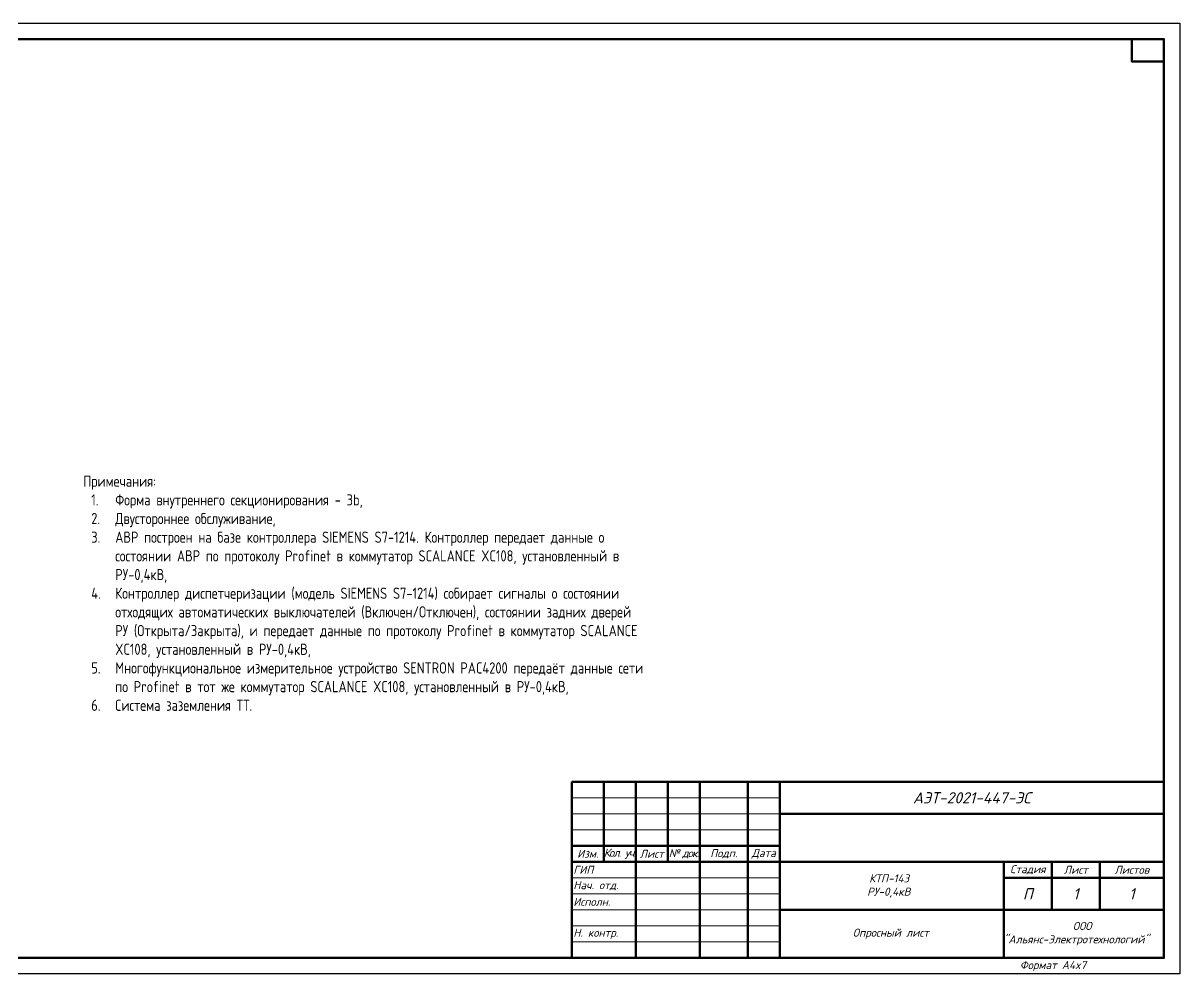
# Model space of a CAD drawing. Header units: millimetres. Extents: x 2277 to 3748, y 1808 to 2105.
# Drawn here: x 3386.5 to 3747.9, y 1808.1 to 2105.1 of the extents above; entities that cross this region are included whole.
import ezdxf
from ezdxf.enums import TextEntityAlignment as Align

# ---------------------------------------------------------------- set-up
doc = ezdxf.new("R2010")
doc.units = ezdxf.units.MM
doc.layers.add('Системный слой', color=7, linetype='Continuous')
doc.layers.add('Формат - толстая линия', color=7, linetype='Continuous', lineweight=50)
doc.layers.add('Формат - тонкая линия', color=7, linetype='Continuous', lineweight=20)
doc.styles.add('2.5', font='isocpeui.ttf', dxfattribs={"height": 2.5})
doc.styles.add('3.5', font='isocpeui.ttf', dxfattribs={"height": 3.5})
doc.styles.add('Гост А', font='', dxfattribs={"height": 2.5})
doc.styles.get('Гост А').set_extended_font_data('GOST type A')

# ---------------------------------------------------------------- blocks, each defined once
blk = doc.blocks.new('Штамп - основная надпись')
at = {"ltscale": 100}
blk.add_lwpolyline([(0, 55), (0, 0)], dxfattribs=at)
at = {"layer": 'Формат - толстая линия', "ltscale": 100}
blk.add_lwpolyline([(0, 55), (185, 55), (185, 0), (0, 0)], close=True, dxfattribs=at)
for points in [[(10, 55), (10, 30)], [(20, 55), (20, 0)], [(30, 55), (30, 30)], [(40, 55), (40, 0)], [(55, 55), (55, 0)], [(65, 55), (65, 0)], [(65, 45), (185, 45)], [(0, 35), (65, 35)], [(0, 30), (65, 30)], [(65, 30), (185, 30)], [(135, 30), (135, 0)], [(150, 30), (150, 15)], [(165, 30), (165, 15)], [(135, 25), (185, 25)], [(65, 15), (185, 15)]]:
    blk.add_lwpolyline(points, dxfattribs=at)
at = {"layer": 'Формат - тонкая линия', "ltscale": 100}
for points in [[(0, 50), (65, 50)], [(0, 45), (65, 45)], [(0, 40), (65, 40)], [(0, 25), (65, 25)], [(0, 20), (65, 20)], [(0, 15), (65, 15)], [(0, 10), (65, 10)], [(0, 5), (65, 5)]]:
    blk.add_lwpolyline(points, dxfattribs=at)
at = {"color": 0, "linetype": 'ByBlock', "lineweight": -2, "ltscale": 100, "char_height": 2.5, "style": '2.5'}
for s, insert, width, attachment_point in [('Изм.', (5, 32.5), 10, 5), ('{\\T0.75;Кол. уч.}', (15, 32.5), 10, 5), ('Лист', (25, 32.5), 10, 5), ('{\\T0.85;№ док.}', (35, 32.5), 10, 5), ('Подп.', (47.5, 32.5), 15, 5), ('Дата', (60, 32.5), 10, 5), ('Стадия', (142.5, 27.5), 15, 5), ('ГИП', (0.5, 27.5), 20, 4), ('Лист', (157.5, 27.5), 15, 5), ('Листов', (175, 27.5), 20, 5), ('Нач. отд.', (0.5, 22.5), 20, 4), ('Исполн.', (0.5, 17.5), 20, 4), ('Н. контр.', (0.5, 7.5), 20, 4)]:
    blk.add_mtext(s, dxfattribs=dict(at, insert=insert, width=width, attachment_point=attachment_point))
blk = doc.blocks.new('*U124')
at = {"color": 0, "linetype": 'ByBlock', "lineweight": -2}
blk.add_lwpolyline([(0, 297), (1471, 297), (1471, 0), (0, 0)], close=True, dxfattribs=at)
at = {"layer": 'Формат - толстая линия'}
blk.add_lwpolyline([(20, 292), (1466, 292), (1466, 5), (20, 5)], close=True, dxfattribs=at)
at = {"layer": 'Формат - толстая линия', "ltscale": 100}
blk.add_lwpolyline([(1456, 292), (1466, 292), (1466, 285), (1456, 285)], close=True, dxfattribs=at)
at = {"ltscale": 100}
blk.add_blockref('Штамп - основная надпись', (1281, 5), dxfattribs=at)
at = {"color": 0, "linetype": 'ByBlock', "lineweight": -2, "ltscale": 100}
for tag, height, style, p in [('№', 3.5, '3.5', (1461, 288.5)), ('ДОКУМЕНТ', 3.5, '3.5', (1406, 55)), ('ОБЪЕКТ_СТРОИТЕЛЬСТВА', 2.5, '2.5', (1406, 42.5)), ('ЗДАНИЕ(СООРУЖЕНИЕ)', 2.5, '2.5', (1381, 27.5)), ('СТАДИЯ', 3.5, '3.5', (1423.5, 25)), ('ЛИСТ', 3.5, '3.5', (1438.5, 25)), ('ЛИСТОВ', 3.5, '3.5', (1456, 25)), ('ИЗОБРАЖЕНИЯ_ЛИСТА', 2.5, '2.5', (1381, 12.5)), ('ОРГАНИЗАЦИЯ', 2.5, '2.5', (1441, 12.5))]:
    blk.add_attdef(tag, text='', height=height, dxfattribs=dict(at, style=style)).set_placement(p, align=Align.MIDDLE_CENTER)
at = {"color": 0, "linetype": 'ByBlock', "lineweight": -2, "ltscale": 100, "style": '2.5'}
for tag, p in [('ГИП', (1301.2, 31.25)), ('НАЧ.ОТД.', (1301.2, 26.25)), ('ИСПОЛН.', (1301.2, 21.25)), ('Н.КОНТР.', (1301.2, 11.25)), ('ФОРМАТ', (1421, 1.5))]:
    blk.add_attdef(tag, p, '', height=2.5, dxfattribs=at)
at = {"color": 0, "linetype": 'ByBlock', "lineweight": -2, "ltscale": 100, "style": '2.5', "width": 0.8}
for tag, p in [('ДАТА_1', (1341, 32.5)), ('ДАТА_2', (1341, 27.5)), ('ДАТА_3', (1341, 22.5)), ('ДАТА_4', (1341, 12.5))]:
    blk.add_attdef(tag, text='', height=2.5, dxfattribs=at).set_placement(p, align=Align.MIDDLE_CENTER)
blk = doc.blocks.new('T19')
at = {"layer": 'Системный слой', "color": 7, "insert": (649, 93.79), "char_height": 2.5, "width": 175, "attachment_point": 1, "style": 'Гост А'}
blk.add_mtext('{\\H1.4x;Примечания: \\P\\pi-7.5,l10,t10;1.^IФорма внутреннего секционирования - 3b,\\P2.^IДвустороннее обслуживание,\\P3.^IАВР построен на базе контроллера SIEMENS S7-1214. Контроллер передает данные о состоянии АВР по протоколу Profinet в коммутатор SCALANCE XC108, установленный в РУ-0,4кВ,\\P4.^IКонтроллер диспетчеризации (модель SIEMENS S7-1214) собирает сигналы о состоянии отходящих автоматических выключателей (Включен/Отключен), состоянии задних дверей РУ (Открыта/Закрыта), и передает данные по протоколу Profinet в коммутатор SCALANCE XC108, установленный в РУ-0,4кВ,\\P5.^IМногофункциональное измерительное устройство SENTRON PAC4200 передаёт данные сети по Profinet в тот же коммутатор SCALANCE XC108, установленный в РУ-0,4кВ,\\P6.^IСистема заземления ТТ.\\P\\pi0,l0,tz; }', dxfattribs=at)

msp = doc.modelspace()

# ---------------------------------------------------------------- block references
ref = msp.add_blockref('*U124', (2276.9, 1808.08))
ref.add_attrib('ДОКУМЕНТ', 'АЭТ-2021-447-ЭС', dxfattribs={"color": 0, "linetype": 'ByBlock', "lineweight": -2, "ltscale": 100, "height": 3.5, "style": '3.5'}).set_placement((3682.9, 1863.08), align=Align.MIDDLE_CENTER)
ref.add_attrib('ЗДАНИЕ(СООРУЖЕНИЕ)_001', 'КТП-143', (3650.83, 1836.66), dxfattribs={"color": 0, "linetype": 'ByBlock', "lineweight": -2, "ltscale": 100, "height": 2.5, "style": '2.5'})
ref.add_attrib('ИЗОБРАЖЕНИЯ_ЛИСТА_001', 'Опросный лист', (3645.72, 1819.7), dxfattribs={"color": 0, "linetype": 'ByBlock', "lineweight": -2, "ltscale": 100, "height": 2.5, "style": '2.5'})
ref.add_attrib('ОРГАНИЗАЦИЯ_001', 'ООО', (3714.45, 1821.79), dxfattribs={"color": 0, "linetype": 'ByBlock', "lineweight": -2, "ltscale": 100, "height": 2.5, "style": '2.5'})
ref.add_attrib('СТАДИЯ', 'П', dxfattribs={"color": 0, "linetype": 'ByBlock', "lineweight": -2, "ltscale": 100, "height": 3.5, "style": '3.5'}).set_placement((3700.4, 1833.08), align=Align.MIDDLE_CENTER)
ref.add_attrib('ЛИСТ', '1', dxfattribs={"color": 0, "linetype": 'ByBlock', "lineweight": -2, "ltscale": 100, "height": 3.5, "style": '3.5'}).set_placement((3715.4, 1833.08), align=Align.MIDDLE_CENTER)
ref.add_attrib('ЛИСТОВ', '1', dxfattribs={"color": 0, "linetype": 'ByBlock', "lineweight": -2, "ltscale": 100, "height": 3.5, "style": '3.5'}).set_placement((3732.9, 1833.08), align=Align.MIDDLE_CENTER)
ref.add_attrib('ФОРМАТ', 'Формат A4x7', (3697.9, 1809.58), dxfattribs={"color": 0, "linetype": 'ByBlock', "lineweight": -2, "ltscale": 100, "height": 2.5, "style": '2.5'})
ref.add_attrib('ЗДАНИЕ(СООРУЖЕНИЕ)_002', 'РУ-0,4кВ', (3650.18, 1832.5), dxfattribs={"color": 0, "linetype": 'ByBlock', "lineweight": -2, "ltscale": 100, "height": 2.5, "style": '2.5'})
ref.add_attrib('ОРГАНИЗАЦИЯ_002', '"Альянс-Электротехнологий"', (3692.89, 1817.62), dxfattribs={"color": 0, "linetype": 'ByBlock', "lineweight": -2, "ltscale": 100, "height": 2.5, "style": '2.5'})
at = {"layer": 'Системный слой'}
msp.add_blockref('T19', (2756.29, 1869.95), dxfattribs=at)

doc.saveas('drawing.dxf')
